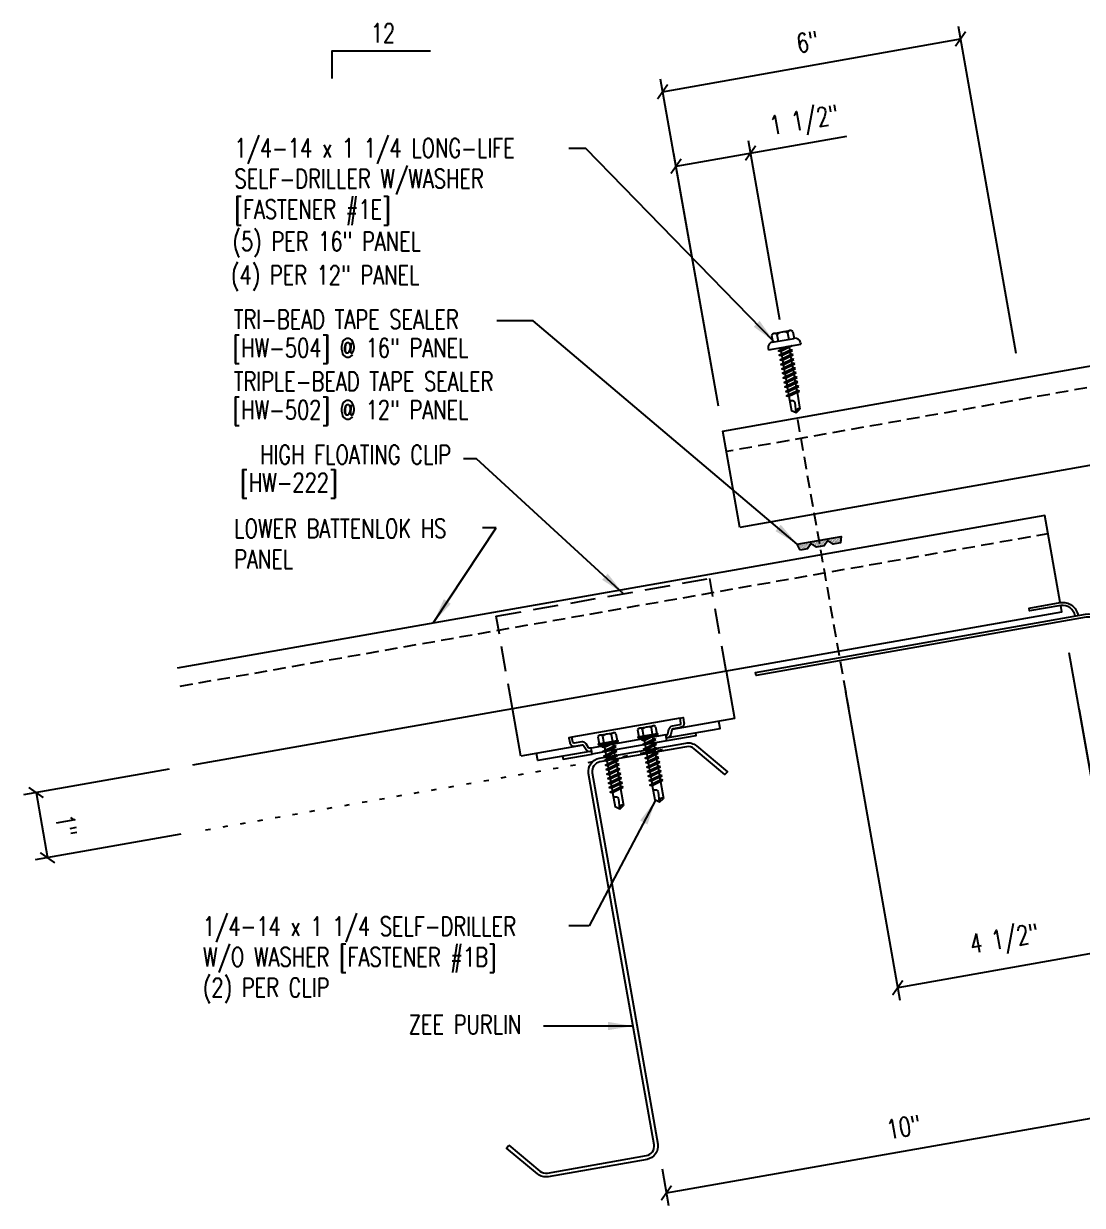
# Model space of a CAD drawing. Header units: inches. Extents: x -1 to 222, y 2 to 90.
# Drawn here: x 1.2 to 22.2, y 3.38 to 26.82 of the extents above; entities that cross this region are included whole.
import ezdxf
from ezdxf.enums import TextEntityAlignment as Align

# ---------------------------------------------------------------- set-up
doc = ezdxf.new("R2010")
doc.units = ezdxf.units.IN
doc.header["$MEASUREMENT"] = 0
for name, pattern in [('DOT', [0.25, 0, -0.25]), ('HIDDEN', [0.375, 0.25, -0.125]), ('HIDDEN2', [0.1875, 0.125, -0.0625])]:
    doc.linetypes.add(name, pattern=pattern)
for name, color, linetype in [('clip', 5, 'Continuous'), ('DIM', 2, 'Continuous'), ('DIM-DETAIL', 7, 'Continuous'), ('FASTENER', 9, 'Continuous'), ('MARK', 1, 'Continuous'), ('PANEL', 11, 'Continuous'), ('STLA', 10, 'Continuous'), ('TAPE', 8, 'Continuous'), ('TEXT', 2, 'Continuous')]:
    doc.layers.add(name, color=color, linetype=linetype)
doc.styles.add('TEXT', font='SIMPLEX', dxfattribs={"width": 0.75, "height": 6})
doc.styles.add('TEXT1', font='ROMANS.shx', dxfattribs={"width": 0.75, "height": 0.375})
doc.dimstyles.new('DETAIL', dxfattribs={"dimscale": 4, "dimtxt": 0.375, "dimasz": 0.0625, "dimexe": 0.0625, "dimexo": 0.125, "dimgap": 0.0625, "dimtad": 1, "dimdec": 4, "dimzin": 3, "dimdsep": 46, "dimlunit": 4, "dimtxsty": 'TEXT1', "dimblk": 'ARCHTICK', "dimcen": 0.0625, "dimclrd": 7, "dimclre": 7, "dimclrt": 2, "dimadec": 0, "dimazin": 0, "dimtfac": 0.59375, "dimtdec": 4, "dimtmove": 0, "dimatfit": 3, "dimfxl": 0, "dimfrac": 2, "dimtolj": 1, "dimtzin": 3, "dimarcsym": 0})
doc.dimstyles.new('DETAIL$7', dxfattribs={"dimscale": 4, "dimtxt": 6, "dimasz": 0.125, "dimexe": 0.0625, "dimexo": 0.125, "dimgap": 0.0625, "dimtad": 1, "dimdec": 5, "dimzin": 3, "dimdsep": 46, "dimlunit": 4, "dimtxsty": 'TEXT', "dimblk": 'ARCHTICK', "dimcen": 0.0625, "dimclrd": 7, "dimclre": 7, "dimclrt": 2, "dimadec": 0, "dimazin": 0, "dimtfac": 0.666667, "dimtdec": 5, "dimtmove": 0, "dimatfit": 3, "dimfxl": 0, "dimfrac": 2, "dimtolj": 1, "dimtzin": 3, "dimarcsym": 0})

# ---------------------------------------------------------------- blocks, each defined once
blk = doc.blocks.new('MB_PESBL')
blk.add_lwpolyline([(0.244, -0.128, 0.409426), (0, 0.128), (-0.628, 0.128), (-0.628, 0.187), (0, 0.187, -0.414518), (0.303, -0.128)], format="xyb")
blk.add_lwpolyline([(1.5, -0.503), (0.977, -0.503, -0.198912), (0.76, -0.413), (0.59, -0.242, 0.198912), (0.457, -0.188), (-6.19, -0.188), (-6.19, -0.128), (0.457, -0.128, -0.198912), (0.632, -0.2), (0.803, -0.37, 0.198912), (0.977, -0.443), (1.5, -0.443)], format="xyb", close=True)
blk = doc.blocks.new('_ArchTick')
at = {"color": 0, "linetype": 'ByBlock', "const_width": 0.15}
blk.add_lwpolyline([(-0.5, -0.5), (0.5, 0.5)], dxfattribs=at)
blk = doc.blocks.new('*D13')
at = {"layer": 'DEFPOINTS', "color": 0}
for p in [(21.844, 14.839), (17.412, 14.057), (18.534, 7.697)]:
    blk.add_point(p, dxfattribs=at)
at = {"layer": 'DIM-DETAIL', "color": 7, "lineweight": -2}
for p, q in [((21.931, 14.346), (23.009, 8.232)), ((17.499, 13.565), (18.577, 7.451)), ((22.966, 8.478), (18.534, 7.697))]:
    blk.add_line(p, q, dxfattribs=at)
at = {"layer": 'DIM-DETAIL', "color": 7, "lineweight": -2, "xscale": 0.25, "yscale": 0.25, "zscale": 0.25}
for p, rotation in [((22.966, 8.478), 10.00000000000028), ((18.534, 7.697), 190.0000000000003)]:
    blk.add_blockref('_ArchTick', p, dxfattribs=dict(at, rotation=rotation))
at = {"layer": 'DIM-DETAIL', "color": 2, "insert": (20.657, 8.615), "char_height": 0.375, "attachment_point": 5, "rotation": 10, "style": 'TEXT1'}
blk.add_mtext('\\A1;4 1/2"', dxfattribs=at)
blk = doc.blocks.new('*D14')
at = {"layer": 'DEFPOINTS', "color": 0}
for p in [(19.78, 26.516), (20.973, 19.785), (15.064, 18.738)]:
    blk.add_point(p, dxfattribs=at)
at = {"layer": 'DIM-DETAIL', "color": 7, "lineweight": -2}
for p, q in [((20.885, 20.277), (19.737, 26.762)), ((13.872, 25.469), (19.78, 26.516)), ((14.977, 19.231), (13.829, 25.716))]:
    blk.add_line(p, q, dxfattribs=at)
at = {"layer": 'DIM-DETAIL', "color": 7, "lineweight": -2, "xscale": 0.25, "yscale": 0.25, "zscale": 0.25}
for p, rotation in [((19.78, 26.516), 10.04325831607526), ((13.872, 25.469), 190.0432583160753)]:
    blk.add_blockref('_ArchTick', p, dxfattribs=dict(at, rotation=rotation))
at = {"layer": 'DIM-DETAIL', "color": 2, "insert": (16.744, 26.458), "char_height": 0.375, "attachment_point": 5, "rotation": 10.0433, "style": 'TEXT1'}
blk.add_mtext('\\A1;6"', dxfattribs=at)
blk = doc.blocks.new('*X2')
at = {"color": 0}
for p, q in [((-0.434, 0.135), (-0.434, 0.135)), ((-0.434, 0.123), (-0.434, 0.123)), ((-0.422, 0.141), (-0.422, 0.141)), ((-0.422, 0.129), (-0.422, 0.129)), ((-0.422, 0.117), (-0.422, 0.117)), ((-0.422, 0.105), (-0.422, 0.105)), ((-0.422, 0.094), (-0.422, 0.094)), ((-0.422, 0.082), (-0.422, 0.082)), ((-0.41, 0.135), (-0.41, 0.135)), ((-0.41, 0.123), (-0.41, 0.123)), ((-0.41, 0.111), (-0.41, 0.111)), ((-0.41, 0.1), (-0.41, 0.1)), ((-0.41, 0.088), (-0.41, 0.088)), ((-0.41, 0.076), (-0.41, 0.076)), ((-0.41, 0.064), (-0.41, 0.064)), ((-0.41, 0.053), (-0.41, 0.053)), ((-0.41, 0.041), (-0.41, 0.041)), ((-0.398, 0.141), (-0.398, 0.141)), ((-0.398, 0.129), (-0.398, 0.129)), ((-0.398, 0.117), (-0.398, 0.117)), ((-0.398, 0.105), (-0.398, 0.105)), ((-0.398, 0.094), (-0.398, 0.094)), ((-0.398, 0.082), (-0.398, 0.082)), ((-0.398, 0.07), (-0.398, 0.07)), ((-0.398, 0.059), (-0.398, 0.059)), ((-0.398, 0.047), (-0.398, 0.047)), ((-0.398, 0.035), (-0.398, 0.035)), ((-0.398, 0.023), (-0.398, 0.023)), ((-0.387, 0.135), (-0.387, 0.135)), ((-0.387, 0.123), (-0.387, 0.123)), ((-0.387, 0.111), (-0.387, 0.111)), ((-0.387, 0.1), (-0.387, 0.1)), ((-0.387, 0.088), (-0.387, 0.088)), ((-0.387, 0.076), (-0.387, 0.076)), ((-0.387, 0.064), (-0.387, 0.064)), ((-0.387, 0.053), (-0.387, 0.053)), ((-0.387, 0.041), (-0.387, 0.041)), ((-0.387, 0.029), (-0.387, 0.029)), ((-0.375, 0.141), (-0.375, 0.141)), ((-0.375, 0.129), (-0.375, 0.129)), ((-0.375, 0.117), (-0.375, 0.117)), ((-0.375, 0.105), (-0.375, 0.105)), ((-0.375, 0.094), (-0.375, 0.094)), ((-0.375, 0.082), (-0.375, 0.082)), ((-0.375, 0.07), (-0.375, 0.07)), ((-0.375, 0.059), (-0.375, 0.059)), ((-0.375, 0.047), (-0.375, 0.047)), ((-0.375, 0.035), (-0.375, 0.035)), ((-0.375, 0.023), (-0.375, 0.023)), ((-0.363, 0.135), (-0.363, 0.135)), ((-0.363, 0.123), (-0.363, 0.123)), ((-0.363, 0.111), (-0.363, 0.111)), ((-0.363, 0.1), (-0.363, 0.1)), ((-0.363, 0.088), (-0.363, 0.088)), ((-0.363, 0.076), (-0.363, 0.076)), ((-0.363, 0.064), (-0.363, 0.064)), ((-0.363, 0.053), (-0.363, 0.053)), ((-0.363, 0.041), (-0.363, 0.041)), ((-0.363, 0.029), (-0.363, 0.029)), ((-0.352, 0.141), (-0.352, 0.141)), ((-0.352, 0.129), (-0.352, 0.129)), ((-0.352, 0.117), (-0.352, 0.117)), ((-0.352, 0.105), (-0.352, 0.105)), ((-0.352, 0.094), (-0.352, 0.094)), ((-0.352, 0.082), (-0.352, 0.082)), ((-0.352, 0.07), (-0.352, 0.07)), ((-0.352, 0.059), (-0.352, 0.059)), ((-0.352, 0.047), (-0.352, 0.047)), ((-0.352, 0.035), (-0.352, 0.035)), ((-0.352, 0.023), (-0.352, 0.023)), ((-0.34, 0.135), (-0.34, 0.135)), ((-0.34, 0.123), (-0.34, 0.123)), ((-0.34, 0.111), (-0.34, 0.111)), ((-0.34, 0.1), (-0.34, 0.1)), ((-0.34, 0.088), (-0.34, 0.088)), ((-0.34, 0.076), (-0.34, 0.076)), ((-0.34, 0.064), (-0.34, 0.064)), ((-0.34, 0.053), (-0.34, 0.053)), ((-0.34, 0.041), (-0.34, 0.041)), ((-0.34, 0.029), (-0.34, 0.029)), ((-0.328, 0.141), (-0.328, 0.141)), ((-0.328, 0.129), (-0.328, 0.129)), ((-0.328, 0.117), (-0.328, 0.117)), ((-0.328, 0.105), (-0.328, 0.105)), ((-0.328, 0.094), (-0.328, 0.094)), ((-0.328, 0.082), (-0.328, 0.082)), ((-0.328, 0.07), (-0.328, 0.07)), ((-0.328, 0.059), (-0.328, 0.059)), ((-0.328, 0.047), (-0.328, 0.047)), ((-0.328, 0.035), (-0.328, 0.035)), ((-0.328, 0.023), (-0.328, 0.023)), ((-0.316, 0.135), (-0.316, 0.135)), ((-0.316, 0.123), (-0.316, 0.123)), ((-0.316, 0.111), (-0.316, 0.111)), ((-0.316, 0.1), (-0.316, 0.1)), ((-0.316, 0.088), (-0.316, 0.088)), ((-0.316, 0.076), (-0.316, 0.076)), ((-0.316, 0.064), (-0.316, 0.064)), ((-0.316, 0.053), (-0.316, 0.053)), ((-0.316, 0.041), (-0.316, 0.041)), ((-0.316, 0.029), (-0.316, 0.029)), ((-0.305, 0.141), (-0.305, 0.141)), ((-0.305, 0.129), (-0.305, 0.129)), ((-0.305, 0.117), (-0.305, 0.117)), ((-0.305, 0.105), (-0.305, 0.105)), ((-0.305, 0.094), (-0.305, 0.094)), ((-0.305, 0.082), (-0.305, 0.082)), ((-0.305, 0.07), (-0.305, 0.07)), ((-0.305, 0.059), (-0.305, 0.059)), ((-0.305, 0.047), (-0.305, 0.047)), ((-0.305, 0.035), (-0.305, 0.035)), ((-0.305, 0.023), (-0.305, 0.023)), ((-0.293, 0.135), (-0.293, 0.135)), ((-0.293, 0.123), (-0.293, 0.123)), ((-0.293, 0.111), (-0.293, 0.111)), ((-0.293, 0.1), (-0.293, 0.1)), ((-0.293, 0.088), (-0.293, 0.088)), ((-0.293, 0.076), (-0.293, 0.076)), ((-0.293, 0.064), (-0.293, 0.064)), ((-0.293, 0.053), (-0.293, 0.053)), ((-0.293, 0.041), (-0.293, 0.041)), ((-0.293, 0.029), (-0.293, 0.029)), ((-0.281, 0.141), (-0.281, 0.141)), ((-0.281, 0.129), (-0.281, 0.129)), ((-0.281, 0.117), (-0.281, 0.117)), ((-0.281, 0.105), (-0.281, 0.105)), ((-0.281, 0.094), (-0.281, 0.094)), ((-0.281, 0.082), (-0.281, 0.082)), ((-0.281, 0.07), (-0.281, 0.07)), ((-0.281, 0.059), (-0.281, 0.059)), ((-0.281, 0.047), (-0.281, 0.047)), ((-0.281, 0.035), (-0.281, 0.035)), ((-0.281, 0.023), (-0.281, 0.023)), ((-0.27, 0.135), (-0.27, 0.135)), ((-0.27, 0.123), (-0.27, 0.123)), ((-0.27, 0.111), (-0.27, 0.111)), ((-0.27, 0.1), (-0.27, 0.1)), ((-0.27, 0.088), (-0.27, 0.088)), ((-0.27, 0.076), (-0.27, 0.076)), ((-0.27, 0.064), (-0.27, 0.064)), ((-0.27, 0.053), (-0.27, 0.053)), ((-0.27, 0.041), (-0.27, 0.041)), ((-0.27, 0.029), (-0.27, 0.029)), ((-0.258, 0.141), (-0.258, 0.141)), ((-0.258, 0.129), (-0.258, 0.129)), ((-0.258, 0.117), (-0.258, 0.117)), ((-0.258, 0.105), (-0.258, 0.105)), ((-0.258, 0.094), (-0.258, 0.094)), ((-0.258, 0.082), (-0.258, 0.082)), ((-0.258, 0.07), (-0.258, 0.07)), ((-0.258, 0.059), (-0.258, 0.059)), ((-0.258, 0.047), (-0.258, 0.047)), ((-0.258, 0.035), (-0.258, 0.035)), ((-0.258, 0.023), (-0.258, 0.023)), ((-0.246, 0.135), (-0.246, 0.135)), ((-0.246, 0.123), (-0.246, 0.123)), ((-0.246, 0.111), (-0.246, 0.111)), ((-0.246, 0.1), (-0.246, 0.1)), ((-0.246, 0.088), (-0.246, 0.088)), ((-0.246, 0.076), (-0.246, 0.076)), ((-0.246, 0.064), (-0.246, 0.064)), ((-0.246, 0.053), (-0.246, 0.053)), ((-0.246, 0.041), (-0.246, 0.041)), ((-0.234, 0.141), (-0.234, 0.141)), ((-0.234, 0.129), (-0.234, 0.129)), ((-0.234, 0.117), (-0.234, 0.117)), ((-0.234, 0.105), (-0.234, 0.105)), ((-0.234, 0.094), (-0.234, 0.094)), ((-0.234, 0.082), (-0.234, 0.082)), ((-0.234, 0.07), (-0.234, 0.07)), ((-0.234, 0.059), (-0.234, 0.059)), ((-0.234, 0.047), (-0.234, 0.047)), ((-0.223, 0.135), (-0.223, 0.135)), ((-0.223, 0.123), (-0.223, 0.123)), ((-0.223, 0.111), (-0.223, 0.111)), ((-0.223, 0.1), (-0.223, 0.1)), ((-0.223, 0.088), (-0.223, 0.088)), ((-0.223, 0.076), (-0.223, 0.076)), ((-0.223, 0.064), (-0.223, 0.064)), ((-0.211, 0.141), (-0.211, 0.141)), ((-0.211, 0.129), (-0.211, 0.129)), ((-0.211, 0.117), (-0.211, 0.117)), ((-0.211, 0.105), (-0.211, 0.105)), ((-0.211, 0.094), (-0.211, 0.094)), ((-0.211, 0.082), (-0.211, 0.082)), ((-0.211, 0.07), (-0.211, 0.07)), ((-0.199, 0.135), (-0.199, 0.135)), ((-0.199, 0.123), (-0.199, 0.123)), ((-0.199, 0.111), (-0.199, 0.111)), ((-0.199, 0.1), (-0.199, 0.1)), ((-0.199, 0.088), (-0.199, 0.088)), ((-0.188, 0.141), (-0.188, 0.141)), ((-0.188, 0.129), (-0.188, 0.129)), ((-0.188, 0.117), (-0.188, 0.117)), ((-0.188, 0.105), (-0.188, 0.105)), ((-0.188, 0.094), (-0.188, 0.094)), ((-0.176, 0.135), (-0.176, 0.135)), ((-0.176, 0.123), (-0.176, 0.123)), ((-0.176, 0.111), (-0.176, 0.111)), ((-0.164, 0.141), (-0.164, 0.141)), ((-0.164, 0.129), (-0.164, 0.129)), ((-0.164, 0.117), (-0.164, 0.117)), ((-0.164, 0.105), (-0.164, 0.105)), ((-0.152, 0.135), (-0.152, 0.135)), ((-0.152, 0.123), (-0.152, 0.123)), ((-0.152, 0.111), (-0.152, 0.111)), ((-0.152, 0.1), (-0.152, 0.1)), ((-0.141, 0.141), (-0.141, 0.141)), ((-0.141, 0.129), (-0.141, 0.129)), ((-0.141, 0.117), (-0.141, 0.117)), ((-0.141, 0.105), (-0.141, 0.105)), ((-0.141, 0.094), (-0.141, 0.094)), ((-0.141, 0.082), (-0.141, 0.082)), ((-0.129, 0.135), (-0.129, 0.135)), ((-0.129, 0.123), (-0.129, 0.123)), ((-0.129, 0.111), (-0.129, 0.111)), ((-0.129, 0.1), (-0.129, 0.1)), ((-0.129, 0.088), (-0.129, 0.088)), ((-0.129, 0.076), (-0.129, 0.076)), ((-0.117, 0.141), (-0.117, 0.141)), ((-0.117, 0.129), (-0.117, 0.129)), ((-0.117, 0.117), (-0.117, 0.117)), ((-0.117, 0.105), (-0.117, 0.105)), ((-0.117, 0.094), (-0.117, 0.094)), ((-0.117, 0.082), (-0.117, 0.082)), ((-0.117, 0.07), (-0.117, 0.07)), ((-0.117, 0.059), (-0.117, 0.059)), ((-0.105, 0.135), (-0.105, 0.135)), ((-0.105, 0.123), (-0.105, 0.123)), ((-0.105, 0.111), (-0.105, 0.111)), ((-0.105, 0.1), (-0.105, 0.1)), ((-0.105, 0.088), (-0.105, 0.088)), ((-0.105, 0.076), (-0.105, 0.076)), ((-0.105, 0.064), (-0.105, 0.064)), ((-0.105, 0.053), (-0.105, 0.053)), ((-0.094, 0.141), (-0.094, 0.141)), ((-0.094, 0.129), (-0.094, 0.129)), ((-0.094, 0.117), (-0.094, 0.117)), ((-0.094, 0.105), (-0.094, 0.105)), ((-0.094, 0.094), (-0.094, 0.094)), ((-0.094, 0.082), (-0.094, 0.082)), ((-0.094, 0.07), (-0.094, 0.07)), ((-0.094, 0.059), (-0.094, 0.059)), ((-0.094, 0.047), (-0.094, 0.047)), ((-0.094, 0.035), (-0.094, 0.035)), ((-0.082, 0.135), (-0.082, 0.135)), ((-0.082, 0.123), (-0.082, 0.123)), ((-0.082, 0.111), (-0.082, 0.111)), ((-0.082, 0.1), (-0.082, 0.1)), ((-0.082, 0.088), (-0.082, 0.088)), ((-0.082, 0.076), (-0.082, 0.076)), ((-0.082, 0.064), (-0.082, 0.064)), ((-0.082, 0.053), (-0.082, 0.053)), ((-0.082, 0.041), (-0.082, 0.041)), ((-0.082, 0.029), (-0.082, 0.029)), ((-0.07, 0.141), (-0.07, 0.141)), ((-0.07, 0.129), (-0.07, 0.129)), ((-0.07, 0.117), (-0.07, 0.117)), ((-0.07, 0.105), (-0.07, 0.105)), ((-0.07, 0.094), (-0.07, 0.094)), ((-0.07, 0.082), (-0.07, 0.082)), ((-0.07, 0.07), (-0.07, 0.07)), ((-0.07, 0.059), (-0.07, 0.059)), ((-0.07, 0.047), (-0.07, 0.047)), ((-0.07, 0.035), (-0.07, 0.035)), ((-0.07, 0.023), (-0.07, 0.023)), ((-0.059, 0.135), (-0.059, 0.135)), ((-0.059, 0.123), (-0.059, 0.123)), ((-0.059, 0.111), (-0.059, 0.111)), ((-0.059, 0.1), (-0.059, 0.1)), ((-0.059, 0.088), (-0.059, 0.088)), ((-0.059, 0.076), (-0.059, 0.076)), ((-0.059, 0.064), (-0.059, 0.064)), ((-0.059, 0.053), (-0.059, 0.053)), ((-0.059, 0.041), (-0.059, 0.041)), ((-0.059, 0.029), (-0.059, 0.029)), ((-0.047, 0.141), (-0.047, 0.141)), ((-0.047, 0.129), (-0.047, 0.129)), ((-0.047, 0.117), (-0.047, 0.117)), ((-0.047, 0.105), (-0.047, 0.105)), ((-0.047, 0.094), (-0.047, 0.094)), ((-0.047, 0.082), (-0.047, 0.082)), ((-0.047, 0.07), (-0.047, 0.07)), ((-0.047, 0.059), (-0.047, 0.059)), ((-0.047, 0.047), (-0.047, 0.047)), ((-0.047, 0.035), (-0.047, 0.035)), ((-0.047, 0.023), (-0.047, 0.023)), ((-0.035, 0.135), (-0.035, 0.135)), ((-0.035, 0.123), (-0.035, 0.123)), ((-0.035, 0.111), (-0.035, 0.111)), ((-0.035, 0.1), (-0.035, 0.1)), ((-0.035, 0.088), (-0.035, 0.088)), ((-0.035, 0.076), (-0.035, 0.076)), ((-0.035, 0.064), (-0.035, 0.064)), ((-0.035, 0.053), (-0.035, 0.053)), ((-0.035, 0.041), (-0.035, 0.041)), ((-0.035, 0.029), (-0.035, 0.029)), ((-0.023, 0.141), (-0.023, 0.141)), ((-0.023, 0.129), (-0.023, 0.129)), ((-0.023, 0.117), (-0.023, 0.117)), ((-0.023, 0.105), (-0.023, 0.105)), ((-0.023, 0.094), (-0.023, 0.094)), ((-0.023, 0.082), (-0.023, 0.082)), ((-0.023, 0.07), (-0.023, 0.07)), ((-0.023, 0.059), (-0.023, 0.059)), ((-0.023, 0.047), (-0.023, 0.047)), ((-0.023, 0.035), (-0.023, 0.035)), ((-0.023, 0.023), (-0.023, 0.023)), ((-0.012, 0.135), (-0.012, 0.135)), ((-0.012, 0.123), (-0.012, 0.123)), ((-0.012, 0.111), (-0.012, 0.111)), ((-0.012, 0.1), (-0.012, 0.1)), ((-0.012, 0.088), (-0.012, 0.088)), ((-0.012, 0.076), (-0.012, 0.076)), ((-0.012, 0.064), (-0.012, 0.064)), ((-0.012, 0.053), (-0.012, 0.053)), ((-0.012, 0.041), (-0.012, 0.041)), ((-0.012, 0.029), (-0.012, 0.029)), ((0, 0.141), (0, 0.141)), ((0, 0.129), (0, 0.129)), ((0, 0.117), (0, 0.117)), ((0, 0.105), (0, 0.105)), ((0, 0.094), (0, 0.094)), ((0, 0.082), (0, 0.082)), ((0, 0.07), (0, 0.07)), ((0, 0.059), (0, 0.059)), ((0, 0.047), (0, 0.047)), ((0, 0.035), (0, 0.035)), ((0, 0.023), (0, 0.023)), ((0.012, 0.135), (0.012, 0.135)), ((0.012, 0.123), (0.012, 0.123)), ((0.012, 0.111), (0.012, 0.111)), ((0.012, 0.1), (0.012, 0.1)), ((0.012, 0.088), (0.012, 0.088)), ((0.012, 0.076), (0.012, 0.076)), ((0.012, 0.064), (0.012, 0.064)), ((0.012, 0.053), (0.012, 0.053)), ((0.012, 0.041), (0.012, 0.041)), ((0.012, 0.029), (0.012, 0.029)), ((0.023, 0.141), (0.023, 0.141)), ((0.023, 0.129), (0.023, 0.129)), ((0.023, 0.117), (0.023, 0.117)), ((0.023, 0.105), (0.023, 0.105)), ((0.023, 0.094), (0.023, 0.094)), ((0.023, 0.082), (0.023, 0.082)), ((0.023, 0.07), (0.023, 0.07)), ((0.023, 0.059), (0.023, 0.059)), ((0.023, 0.047), (0.023, 0.047)), ((0.023, 0.035), (0.023, 0.035)), ((0.023, 0.023), (0.023, 0.023)), ((0.035, 0.135), (0.035, 0.135)), ((0.035, 0.123), (0.035, 0.123)), ((0.035, 0.111), (0.035, 0.111)), ((0.035, 0.1), (0.035, 0.1)), ((0.035, 0.088), (0.035, 0.088)), ((0.035, 0.076), (0.035, 0.076)), ((0.035, 0.064), (0.035, 0.064)), ((0.035, 0.053), (0.035, 0.053)), ((0.035, 0.041), (0.035, 0.041)), ((0.035, 0.029), (0.035, 0.029)), ((0.047, 0.141), (0.047, 0.141)), ((0.047, 0.129), (0.047, 0.129)), ((0.047, 0.117), (0.047, 0.117)), ((0.047, 0.105), (0.047, 0.105)), ((0.047, 0.094), (0.047, 0.094)), ((0.047, 0.082), (0.047, 0.082)), ((0.047, 0.07), (0.047, 0.07)), ((0.047, 0.059), (0.047, 0.059)), ((0.047, 0.047), (0.047, 0.047)), ((0.047, 0.035), (0.047, 0.035)), ((0.047, 0.023), (0.047, 0.023)), ((0.059, 0.135), (0.059, 0.135)), ((0.059, 0.123), (0.059, 0.123)), ((0.059, 0.111), (0.059, 0.111)), ((0.059, 0.1), (0.059, 0.1)), ((0.059, 0.088), (0.059, 0.088)), ((0.059, 0.076), (0.059, 0.076)), ((0.059, 0.064), (0.059, 0.064)), ((0.059, 0.053), (0.059, 0.053)), ((0.059, 0.041), (0.059, 0.041)), ((0.059, 0.029), (0.059, 0.029)), ((0.07, 0.141), (0.07, 0.141)), ((0.07, 0.129), (0.07, 0.129)), ((0.07, 0.117), (0.07, 0.117)), ((0.07, 0.105), (0.07, 0.105)), ((0.07, 0.094), (0.07, 0.094)), ((0.07, 0.082), (0.07, 0.082)), ((0.07, 0.07), (0.07, 0.07)), ((0.07, 0.059), (0.07, 0.059)), ((0.07, 0.047), (0.07, 0.047)), ((0.07, 0.035), (0.07, 0.035)), ((0.07, 0.023), (0.07, 0.023)), ((0.082, 0.135), (0.082, 0.135)), ((0.082, 0.123), (0.082, 0.123)), ((0.082, 0.111), (0.082, 0.111)), ((0.082, 0.1), (0.082, 0.1)), ((0.082, 0.088), (0.082, 0.088)), ((0.082, 0.076), (0.082, 0.076)), ((0.082, 0.064), (0.082, 0.064)), ((0.082, 0.053), (0.082, 0.053)), ((0.082, 0.041), (0.082, 0.041)), ((0.082, 0.029), (0.082, 0.029)), ((0.094, 0.141), (0.094, 0.141)), ((0.094, 0.129), (0.094, 0.129)), ((0.094, 0.117), (0.094, 0.117)), ((0.094, 0.105), (0.094, 0.105)), ((0.094, 0.094), (0.094, 0.094)), ((0.094, 0.082), (0.094, 0.082)), ((0.094, 0.07), (0.094, 0.07)), ((0.094, 0.059), (0.094, 0.059)), ((0.094, 0.047), (0.094, 0.047)), ((0.094, 0.035), (0.094, 0.035)), ((0.105, 0.135), (0.105, 0.135)), ((0.105, 0.123), (0.105, 0.123)), ((0.105, 0.111), (0.105, 0.111)), ((0.105, 0.1), (0.105, 0.1)), ((0.105, 0.088), (0.105, 0.088)), ((0.105, 0.076), (0.105, 0.076)), ((0.105, 0.064), (0.105, 0.064)), ((0.105, 0.053), (0.105, 0.053)), ((0.117, 0.141), (0.117, 0.141)), ((0.117, 0.129), (0.117, 0.129)), ((0.117, 0.117), (0.117, 0.117)), ((0.117, 0.105), (0.117, 0.105)), ((0.117, 0.094), (0.117, 0.094)), ((0.117, 0.082), (0.117, 0.082)), ((0.117, 0.07), (0.117, 0.07)), ((0.117, 0.059), (0.117, 0.059)), ((0.129, 0.135), (0.129, 0.135)), ((0.129, 0.123), (0.129, 0.123)), ((0.129, 0.111), (0.129, 0.111)), ((0.129, 0.1), (0.129, 0.1)), ((0.129, 0.088), (0.129, 0.088)), ((0.129, 0.076), (0.129, 0.076)), ((0.141, 0.141), (0.141, 0.141)), ((0.141, 0.129), (0.141, 0.129)), ((0.141, 0.117), (0.141, 0.117)), ((0.141, 0.105), (0.141, 0.105)), ((0.141, 0.094), (0.141, 0.094)), ((0.141, 0.082), (0.141, 0.082)), ((0.152, 0.135), (0.152, 0.135)), ((0.152, 0.123), (0.152, 0.123)), ((0.152, 0.111), (0.152, 0.111)), ((0.152, 0.1), (0.152, 0.1)), ((0.164, 0.141), (0.164, 0.141)), ((0.164, 0.129), (0.164, 0.129)), ((0.164, 0.117), (0.164, 0.117)), ((0.164, 0.105), (0.164, 0.105)), ((0.176, 0.135), (0.176, 0.135)), ((0.176, 0.123), (0.176, 0.123)), ((0.176, 0.111), (0.176, 0.111)), ((0.188, 0.141), (0.188, 0.141)), ((0.188, 0.129), (0.188, 0.129)), ((0.188, 0.117), (0.188, 0.117)), ((0.188, 0.105), (0.188, 0.105)), ((0.188, 0.094), (0.188, 0.094)), ((0.199, 0.135), (0.199, 0.135)), ((0.199, 0.123), (0.199, 0.123)), ((0.199, 0.111), (0.199, 0.111)), ((0.199, 0.1), (0.199, 0.1)), ((0.199, 0.088), (0.199, 0.088)), ((0.211, 0.141), (0.211, 0.141)), ((0.211, 0.129), (0.211, 0.129)), ((0.211, 0.117), (0.211, 0.117)), ((0.211, 0.105), (0.211, 0.105)), ((0.211, 0.094), (0.211, 0.094)), ((0.211, 0.082), (0.211, 0.082)), ((0.211, 0.07), (0.211, 0.07)), ((0.223, 0.135), (0.223, 0.135)), ((0.223, 0.123), (0.223, 0.123)), ((0.223, 0.111), (0.223, 0.111)), ((0.223, 0.1), (0.223, 0.1)), ((0.223, 0.088), (0.223, 0.088)), ((0.223, 0.076), (0.223, 0.076)), ((0.223, 0.064), (0.223, 0.064)), ((0.234, 0.141), (0.234, 0.141)), ((0.234, 0.129), (0.234, 0.129)), ((0.234, 0.117), (0.234, 0.117)), ((0.234, 0.105), (0.234, 0.105)), ((0.234, 0.094), (0.234, 0.094)), ((0.234, 0.082), (0.234, 0.082)), ((0.234, 0.07), (0.234, 0.07)), ((0.234, 0.059), (0.234, 0.059)), ((0.234, 0.047), (0.234, 0.047)), ((0.246, 0.135), (0.246, 0.135)), ((0.246, 0.123), (0.246, 0.123)), ((0.246, 0.111), (0.246, 0.111)), ((0.246, 0.1), (0.246, 0.1)), ((0.246, 0.088), (0.246, 0.088)), ((0.246, 0.076), (0.246, 0.076)), ((0.246, 0.064), (0.246, 0.064)), ((0.246, 0.053), (0.246, 0.053)), ((0.246, 0.041), (0.246, 0.041)), ((0.258, 0.141), (0.258, 0.141)), ((0.258, 0.129), (0.258, 0.129)), ((0.258, 0.117), (0.258, 0.117)), ((0.258, 0.105), (0.258, 0.105)), ((0.258, 0.094), (0.258, 0.094)), ((0.258, 0.082), (0.258, 0.082)), ((0.258, 0.07), (0.258, 0.07)), ((0.258, 0.059), (0.258, 0.059)), ((0.258, 0.047), (0.258, 0.047)), ((0.258, 0.035), (0.258, 0.035)), ((0.258, 0.023), (0.258, 0.023)), ((0.27, 0.135), (0.27, 0.135)), ((0.27, 0.123), (0.27, 0.123)), ((0.27, 0.111), (0.27, 0.111)), ((0.27, 0.1), (0.27, 0.1)), ((0.27, 0.088), (0.27, 0.088)), ((0.27, 0.076), (0.27, 0.076)), ((0.27, 0.064), (0.27, 0.064)), ((0.27, 0.053), (0.27, 0.053)), ((0.27, 0.041), (0.27, 0.041)), ((0.27, 0.029), (0.27, 0.029)), ((0.281, 0.141), (0.281, 0.141)), ((0.281, 0.129), (0.281, 0.129)), ((0.281, 0.117), (0.281, 0.117)), ((0.281, 0.105), (0.281, 0.105)), ((0.281, 0.094), (0.281, 0.094)), ((0.281, 0.082), (0.281, 0.082)), ((0.281, 0.07), (0.281, 0.07)), ((0.281, 0.059), (0.281, 0.059)), ((0.281, 0.047), (0.281, 0.047)), ((0.281, 0.035), (0.281, 0.035)), ((0.281, 0.023), (0.281, 0.023)), ((0.293, 0.135), (0.293, 0.135)), ((0.293, 0.123), (0.293, 0.123)), ((0.293, 0.111), (0.293, 0.111)), ((0.293, 0.1), (0.293, 0.1)), ((0.293, 0.088), (0.293, 0.088)), ((0.293, 0.076), (0.293, 0.076)), ((0.293, 0.064), (0.293, 0.064)), ((0.293, 0.053), (0.293, 0.053)), ((0.293, 0.041), (0.293, 0.041)), ((0.293, 0.029), (0.293, 0.029)), ((0.305, 0.141), (0.305, 0.141)), ((0.305, 0.129), (0.305, 0.129)), ((0.305, 0.117), (0.305, 0.117)), ((0.305, 0.105), (0.305, 0.105)), ((0.305, 0.094), (0.305, 0.094)), ((0.305, 0.082), (0.305, 0.082)), ((0.305, 0.07), (0.305, 0.07)), ((0.305, 0.059), (0.305, 0.059)), ((0.305, 0.047), (0.305, 0.047)), ((0.305, 0.035), (0.305, 0.035)), ((0.305, 0.023), (0.305, 0.023)), ((0.316, 0.135), (0.316, 0.135)), ((0.316, 0.123), (0.316, 0.123)), ((0.316, 0.111), (0.316, 0.111)), ((0.316, 0.1), (0.316, 0.1)), ((0.316, 0.088), (0.316, 0.088)), ((0.316, 0.076), (0.316, 0.076)), ((0.316, 0.064), (0.316, 0.064)), ((0.316, 0.053), (0.316, 0.053)), ((0.316, 0.041), (0.316, 0.041)), ((0.316, 0.029), (0.316, 0.029)), ((0.328, 0.141), (0.328, 0.141)), ((0.328, 0.129), (0.328, 0.129)), ((0.328, 0.117), (0.328, 0.117)), ((0.328, 0.105), (0.328, 0.105)), ((0.328, 0.094), (0.328, 0.094)), ((0.328, 0.082), (0.328, 0.082)), ((0.328, 0.07), (0.328, 0.07)), ((0.328, 0.059), (0.328, 0.059)), ((0.328, 0.047), (0.328, 0.047)), ((0.328, 0.035), (0.328, 0.035)), ((0.328, 0.023), (0.328, 0.023)), ((0.34, 0.135), (0.34, 0.135)), ((0.34, 0.123), (0.34, 0.123)), ((0.34, 0.111), (0.34, 0.111)), ((0.34, 0.1), (0.34, 0.1)), ((0.34, 0.088), (0.34, 0.088)), ((0.34, 0.076), (0.34, 0.076)), ((0.34, 0.064), (0.34, 0.064)), ((0.34, 0.053), (0.34, 0.053)), ((0.34, 0.041), (0.34, 0.041)), ((0.34, 0.029), (0.34, 0.029)), ((0.352, 0.141), (0.352, 0.141)), ((0.352, 0.129), (0.352, 0.129)), ((0.352, 0.117), (0.352, 0.117)), ((0.352, 0.105), (0.352, 0.105)), ((0.352, 0.094), (0.352, 0.094)), ((0.352, 0.082), (0.352, 0.082)), ((0.352, 0.07), (0.352, 0.07)), ((0.352, 0.059), (0.352, 0.059)), ((0.352, 0.047), (0.352, 0.047)), ((0.352, 0.035), (0.352, 0.035)), ((0.352, 0.023), (0.352, 0.023)), ((0.363, 0.135), (0.363, 0.135)), ((0.363, 0.123), (0.363, 0.123)), ((0.363, 0.111), (0.363, 0.111)), ((0.363, 0.1), (0.363, 0.1)), ((0.363, 0.088), (0.363, 0.088)), ((0.363, 0.076), (0.363, 0.076)), ((0.363, 0.064), (0.363, 0.064)), ((0.363, 0.053), (0.363, 0.053)), ((0.363, 0.041), (0.363, 0.041)), ((0.363, 0.029), (0.363, 0.029)), ((0.375, 0.141), (0.375, 0.141)), ((0.375, 0.129), (0.375, 0.129)), ((0.375, 0.117), (0.375, 0.117)), ((0.375, 0.105), (0.375, 0.105)), ((0.375, 0.094), (0.375, 0.094)), ((0.375, 0.082), (0.375, 0.082)), ((0.375, 0.07), (0.375, 0.07)), ((0.375, 0.059), (0.375, 0.059)), ((0.375, 0.047), (0.375, 0.047)), ((0.375, 0.035), (0.375, 0.035)), ((0.375, 0.023), (0.375, 0.023)), ((0.387, 0.135), (0.387, 0.135)), ((0.387, 0.123), (0.387, 0.123)), ((0.387, 0.111), (0.387, 0.111)), ((0.387, 0.1), (0.387, 0.1)), ((0.387, 0.088), (0.387, 0.088)), ((0.387, 0.076), (0.387, 0.076)), ((0.387, 0.064), (0.387, 0.064)), ((0.387, 0.053), (0.387, 0.053)), ((0.387, 0.041), (0.387, 0.041)), ((0.387, 0.029), (0.387, 0.029)), ((0.398, 0.141), (0.398, 0.141)), ((0.398, 0.129), (0.398, 0.129)), ((0.398, 0.117), (0.398, 0.117)), ((0.398, 0.105), (0.398, 0.105)), ((0.398, 0.094), (0.398, 0.094)), ((0.398, 0.082), (0.398, 0.082)), ((0.398, 0.07), (0.398, 0.07)), ((0.398, 0.059), (0.398, 0.059)), ((0.398, 0.047), (0.398, 0.047)), ((0.398, 0.035), (0.398, 0.035)), ((0.398, 0.023), (0.398, 0.023)), ((0.41, 0.135), (0.41, 0.135)), ((0.41, 0.123), (0.41, 0.123)), ((0.41, 0.111), (0.41, 0.111)), ((0.41, 0.1), (0.41, 0.1)), ((0.41, 0.088), (0.41, 0.088)), ((0.41, 0.076), (0.41, 0.076)), ((0.41, 0.064), (0.41, 0.064)), ((0.41, 0.053), (0.41, 0.053)), ((0.41, 0.041), (0.41, 0.041)), ((0.422, 0.141), (0.422, 0.141)), ((0.422, 0.129), (0.422, 0.129)), ((0.422, 0.117), (0.422, 0.117)), ((0.422, 0.105), (0.422, 0.105)), ((0.422, 0.094), (0.422, 0.094)), ((0.422, 0.082), (0.422, 0.082)), ((0.434, 0.135), (0.434, 0.135)), ((0.434, 0.123), (0.434, 0.123))]:
    blk.add_line(p, q, dxfattribs=at)
blk = doc.blocks.new('TRIBEAD')
at = {"layer": 'TAPE', "color": 9}
blk.add_lwpolyline([(-0.403, 0.018), (-0.442, 0.141), (0.442, 0.141), (0.403, 0.018), (0.26, 0.018), (0.17, 0.109), (0.079, 0.018), (0, 0.018), (-0.079, 0.018), (-0.17, 0.109), (-0.26, 0.018)], close=True, dxfattribs=at)
at = {"layer": 'TAPE', "color": 251}
blk.add_blockref('*X2', (0, 0), dxfattribs=at)
blk = doc.blocks.new('*D15')
at = {"layer": 'DEFPOINTS', "color": 0}
for p in [(22.044, 13.707), (23.524, 5.315), (13.775, 4.596)]:
    blk.add_point(p, dxfattribs=at)
at = {"layer": 'DIM-DETAIL', "color": 7, "lineweight": -2}
for p, q in [((22.131, 13.214), (23.567, 5.068)), ((13.946, 3.626), (23.524, 5.315)), ((13.862, 4.103), (13.99, 3.38))]:
    blk.add_line(p, q, dxfattribs=at)
at = {"layer": 'DIM-DETAIL', "color": 7, "lineweight": -2, "xscale": 0.25, "yscale": 0.25, "zscale": 0.25}
for p, rotation in [((23.524, 5.315), 10), ((13.946, 3.626), 190)]:
    blk.add_blockref('_ArchTick', p, dxfattribs=dict(at, rotation=rotation))
at = {"layer": 'DIM-DETAIL', "color": 2, "insert": (18.653, 4.936), "char_height": 0.375, "attachment_point": 5, "rotation": 10, "style": 'TEXT1'}
blk.add_mtext('\\A1;10"', dxfattribs=at)
blk = doc.blocks.new('FZ7')
at = {"layer": 'FASTENER'}
for p, q in [((-0.215, 0.305), (-0.215, 0.171)), ((-0.161, 0.337), (0.161, 0.337)), ((-0.107, 0.305), (-0.107, 0.171)), ((0.107, 0.305), (0.107, 0.171)), ((0.215, 0.305), (0.215, 0.171)), ((-0.324, 0.071), (-0.324, 0.037)), ((-0.324, 0.037), (0.324, 0.037)), ((-0.224, 0.171), (0.215, 0.171)), ((-0.139, -0.016), (0.046, 0.037)), ((-0.104, -0.036), (0.139, 0.033)), ((-0.086, 0.037), (-0.086, -0.001)), ((-0.086, 0.037), (0.086, 0.037)), ((0.086, 0.037), (0.133, 0.037)), ((0.086, 0.018), (0.086, -0.042)), ((0.139, 0.033), (0.133, 0.037)), ((0.324, 0.071), (0.324, 0.037)), ((-0.104, -0.036), (-0.139, -0.016)), ((-0.139, -0.107), (0.104, -0.038)), ((-0.104, -0.127), (-0.139, -0.107)), ((-0.139, -0.198), (0.104, -0.128)), ((-0.104, -0.218), (-0.139, -0.198)), ((-0.139, -0.289), (0.104, -0.219)), ((-0.104, -0.127), (0.139, -0.058)), ((-0.104, -0.218), (0.139, -0.149)), ((-0.086, -0.031), (-0.086, -0.092)), ((-0.086, -0.122), (-0.086, -0.183)), ((-0.086, -0.213), (-0.086, -0.274)), ((0.086, -0.073), (0.086, -0.133)), ((0.086, -0.164), (0.086, -0.224)), ((0.139, -0.058), (0.104, -0.038)), ((0.139, -0.149), (0.104, -0.128)), ((0.139, -0.239), (0.104, -0.219)), ((-0.104, -0.309), (-0.139, -0.289)), ((-0.139, -0.38), (0.104, -0.31)), ((-0.104, -0.4), (-0.139, -0.38)), ((-0.139, -0.47), (0.104, -0.401)), ((-0.104, -0.309), (0.139, -0.239)), ((-0.104, -0.4), (0.139, -0.33)), ((-0.104, -0.491), (0.139, -0.421)), ((-0.086, -0.304), (-0.086, -0.364)), ((-0.086, -0.395), (-0.086, -0.455)), ((0.086, -0.255), (0.086, -0.315)), ((0.086, -0.345), (0.086, -0.406)), ((0.086, -0.436), (0.086, -0.497)), ((0.139, -0.33), (0.104, -0.31)), ((0.139, -0.421), (0.104, -0.401)), ((-0.104, -0.491), (-0.139, -0.47)), ((-0.139, -0.561), (0.104, -0.492)), ((-0.104, -0.581), (-0.139, -0.561)), ((-0.139, -0.652), (0.104, -0.583)), ((-0.104, -0.672), (-0.139, -0.652)), ((-0.139, -0.743), (0.104, -0.674)), ((-0.104, -0.581), (0.139, -0.512)), ((-0.104, -0.672), (0.139, -0.603)), ((-0.104, -0.763), (0.139, -0.694)), ((-0.086, -0.486), (-0.086, -0.546)), ((-0.086, -0.577), (-0.086, -0.637)), ((-0.086, -0.667), (-0.086, -0.728)), ((0.086, -0.527), (0.086, -0.588)), ((0.086, -0.618), (0.086, -0.679)), ((0.139, -0.512), (0.104, -0.492)), ((0.139, -0.603), (0.104, -0.583)), ((0.139, -0.694), (0.104, -0.674)), ((-0.104, -0.763), (-0.139, -0.743)), ((-0.139, -0.834), (0.104, -0.765)), ((-0.104, -0.854), (-0.139, -0.834)), ((-0.139, -0.925), (0.104, -0.856)), ((-0.104, -0.945), (-0.139, -0.925)), ((-0.104, -0.854), (0.139, -0.785)), ((-0.104, -0.945), (0.139, -0.876)), ((-0.086, -0.758), (-0.086, -0.819)), ((-0.086, -0.849), (-0.086, -0.91)), ((0.086, -0.709), (0.086, -0.77)), ((0.086, -0.8), (0.086, -0.861)), ((0.086, -0.891), (0.086, -1.232)), ((0.139, -0.785), (0.104, -0.765)), ((0.139, -0.876), (0.104, -0.856)), ((-0.086, -0.94), (-0.086, -1.232)), ((-0.002, -1.277), (0.014, -1.091)), ((0, -1.293), (-0.086, -1.232)), ((0, -1.293), (0.086, -1.232))]:
    blk.add_line(p, q, dxfattribs=at)
for centre, radius, start, end in [((-0.161, 0.274), 0.0628, 29.8754, 150.1246), ((0, 0.141), 0.196, 56.9974, 123.0026), ((0.161, 0.274), 0.0628, 29.8754, 150.1246), ((-0.224, 0.071), 0.1, 90, 180), ((0.224, 0.071), 0.1, 0, 90), ((-0.046, -1.102), 0.0615, 11.1445, 130.906), ((0.054, -1.278), 0.0563, 55.4585, 194.8454)]:
    blk.add_arc(centre, radius, start, end, dxfattribs=at)
blk = doc.blocks.new('A$C612A22A5')
at = {"layer": 'clip'}
for points in [[(-1.376, 0.083), (-1.376, 0.023), (-0.789, 0.023), (-0.789, 0.143), (-0.814, 0.143, -0.303371), (-0.838, 0.159), (-0.873, 0.244, 0.30332), (-0.953, 0.297), (-1.103, 0.297, -0.41421), (-1.129, 0.323), (-1.129, 0.423), (-1.189, 0.423), (-1.189, 0.323, 0.414221), (-1.103, 0.237), (-0.953, 0.237, -0.303367), (-0.929, 0.221), (-0.894, 0.136, 0.30332), (-0.814, 0.083), (-0.789, 0.083), (-1.876, 0.083), (-1.876, 0.227)], [(1.299, 0.083), (1.299, 0.023), (0.711, 0.023), (0.711, 0.143), (0.736, 0.143, 0.303371), (0.76, 0.159), (0.795, 0.244, -0.30332), (0.875, 0.297), (1.025, 0.297, 0.41421), (1.051, 0.323), (1.051, 0.423), (1.111, 0.423), (1.111, 0.323, -0.414221), (1.025, 0.237), (0.875, 0.237, 0.303367), (0.851, 0.221), (0.816, 0.136, -0.30332), (0.736, 0.083), (0.711, 0.083), (1.799, 0.083), (1.799, 0.227)]]:
    blk.add_lwpolyline(points, format="xyb", dxfattribs=at)
for points in [[(1.051, 0.423), (-1.129, 0.423)], [(0.711, 0.143), (-0.789, 0.143)], [(-0.439, 0.023), (-0.789, 0.023)], [(0.361, 0.023), (-0.439, 0.023)], [(0.711, 0.023), (0.361, 0.023)]]:
    blk.add_lwpolyline(points, dxfattribs=at)
blk = doc.blocks.new('*D16')
at = {"layer": 'DEFPOINTS', "color": 0}
for p in [(4.581, 12.121), (4.809, 10.827), (1.674, 10.274)]:
    blk.add_point(p, dxfattribs=at)
at = {"layer": 'DIM', "color": 7, "lineweight": -2}
for p, q in [((4.088, 12.034), (1.199, 11.525)), ((1.446, 11.568), (1.674, 10.274)), ((4.317, 10.74), (1.428, 10.231))]:
    blk.add_line(p, q, dxfattribs=at)
at = {"layer": 'DIM', "color": 7, "lineweight": -2, "xscale": 0.25, "yscale": 0.25, "zscale": 0.25}
for p, rotation in [((1.446, 11.568), 99.99999999999892), ((1.674, 10.274), 279.9999999999989)]:
    blk.add_blockref('_ArchTick', p, dxfattribs=dict(at, rotation=rotation))
at = {"layer": 'DIM', "color": 2, "insert": (2.042, 10.912), "char_height": 0.375, "attachment_point": 5, "rotation": 280, "style": 'TEXT1'}
blk.add_mtext('\\A1;1"', dxfattribs=at)
blk = doc.blocks.new('sd21')
at = {"layer": 'FASTENER'}
for p, q in [((-0.193, 0.055), (0.193, 0.055)), ((-0.193, 0.037), (0.193, 0.037)), ((-0.181, 0.194), (-0.181, 0.055)), ((-0.181, 0.055), (0.181, 0.055)), ((-0.139, -0.016), (0.046, 0.037)), ((-0.135, 0.22), (0.135, 0.22)), ((-0.104, -0.036), (0.139, 0.033)), ((-0.089, 0.194), (-0.089, 0.055)), ((-0.086, 0.037), (0.086, 0.037)), ((-0.086, 0.037), (-0.086, -0.001)), ((0.086, 0.037), (0.133, 0.037)), ((0.086, 0.018), (0.086, -0.042)), ((0.089, 0.194), (0.089, 0.055)), ((0.139, 0.033), (0.133, 0.037)), ((0.181, 0.194), (0.181, 0.055)), ((-0.104, -0.036), (-0.139, -0.016)), ((-0.139, -0.107), (0.104, -0.038)), ((-0.104, -0.127), (-0.139, -0.107)), ((-0.139, -0.198), (0.104, -0.128)), ((-0.104, -0.218), (-0.139, -0.198)), ((-0.139, -0.289), (0.104, -0.219)), ((-0.104, -0.127), (0.139, -0.058)), ((-0.104, -0.218), (0.139, -0.149)), ((-0.086, -0.031), (-0.086, -0.092)), ((-0.086, -0.122), (-0.086, -0.183)), ((-0.086, -0.213), (-0.086, -0.274)), ((0.086, -0.073), (0.086, -0.133)), ((0.086, -0.164), (0.086, -0.224)), ((0.139, -0.058), (0.104, -0.038)), ((0.139, -0.149), (0.104, -0.128)), ((0.139, -0.239), (0.104, -0.219)), ((-0.104, -0.309), (-0.139, -0.289)), ((-0.139, -0.38), (0.104, -0.31)), ((-0.104, -0.4), (-0.139, -0.38)), ((-0.139, -0.47), (0.104, -0.401)), ((-0.104, -0.309), (0.139, -0.239)), ((-0.104, -0.4), (0.139, -0.33)), ((-0.104, -0.491), (0.139, -0.421)), ((-0.086, -0.304), (-0.086, -0.364)), ((-0.086, -0.395), (-0.086, -0.455)), ((0.086, -0.255), (0.086, -0.315)), ((0.086, -0.345), (0.086, -0.406)), ((0.086, -0.436), (0.086, -0.497)), ((0.139, -0.33), (0.104, -0.31)), ((0.139, -0.421), (0.104, -0.401)), ((-0.104, -0.491), (-0.139, -0.47)), ((-0.139, -0.561), (0.104, -0.492)), ((-0.104, -0.581), (-0.139, -0.561)), ((-0.139, -0.652), (0.104, -0.583)), ((-0.104, -0.672), (-0.139, -0.652)), ((-0.139, -0.743), (0.104, -0.674)), ((-0.104, -0.581), (0.139, -0.512)), ((-0.104, -0.672), (0.139, -0.603)), ((-0.104, -0.763), (0.139, -0.694)), ((-0.086, -0.486), (-0.086, -0.546)), ((-0.086, -0.577), (-0.086, -0.637)), ((-0.086, -0.667), (-0.086, -0.728)), ((0.086, -0.527), (0.086, -0.588)), ((0.086, -0.618), (0.086, -0.679)), ((0.139, -0.512), (0.104, -0.492)), ((0.139, -0.603), (0.104, -0.583)), ((0.139, -0.694), (0.104, -0.674)), ((-0.104, -0.763), (-0.139, -0.743)), ((-0.139, -0.834), (0.104, -0.765)), ((-0.104, -0.854), (-0.139, -0.834)), ((-0.139, -0.925), (0.104, -0.856)), ((-0.104, -0.945), (-0.139, -0.925)), ((-0.104, -0.854), (0.139, -0.785)), ((-0.104, -0.945), (0.139, -0.876)), ((-0.086, -0.758), (-0.086, -0.819)), ((-0.086, -0.849), (-0.086, -0.91)), ((0.086, -0.709), (0.086, -0.77)), ((0.086, -0.8), (0.086, -0.861)), ((0.086, -0.891), (0.086, -1.232)), ((0.139, -0.785), (0.104, -0.765)), ((0.139, -0.876), (0.104, -0.856)), ((-0.086, -0.94), (-0.086, -1.232)), ((-0.002, -1.277), (0.014, -1.091)), ((0, -1.293), (-0.086, -1.232)), ((0, -1.293), (0.086, -1.232))]:
    blk.add_line(p, q, dxfattribs=at)
for centre, radius, start, end in [((-0.193, 0.046), 0.00894, 90, 270), ((-0.135, 0.168), 0.0527, 29.8754, 150.1246), ((0, 0.056), 0.164, 56.9974, 123.0026), ((0.135, 0.168), 0.0527, 29.8754, 150.1246), ((0.193, 0.046), 0.00894, 270, 90), ((-0.046, -1.102), 0.0615, 11.1445, 130.906), ((0.054, -1.278), 0.0563, 55.4585, 194.8454)]:
    blk.add_arc(centre, radius, start, end, dxfattribs=at)
blk = doc.blocks.new('FD-F1e')
at = {"layer": 'TEXT', "style": 'TEXT1', "width": 0.75}
for s, p in [('1/4-14 x 1 1/4 LONG-LIFE', (0.0047, -0.0408)), ('SELF-DRILLER W/WASHER', (0.0047, -0.1926)), ('[FASTENER #1E]', (0.0047, -0.3444))]:
    blk.add_text(s, height=0.09375, dxfattribs=at).set_placement(p)
blk.add_attdef('(QUANTITY)', (0.9263, -0.3444), '', height=0.0938, dxfattribs=at)
at = {"layer": 'TEXT', "style": 'TEXT1', "flags": 1}
for tag, p in [('Color', (0.0245, -0.5337)), ('Calc', (0.0245, -0.5337)), ('Opt1', (0.0245, -0.5337)), ('Opt2', (0.0245, -0.5337)), ('Opt3', (0.0245, -0.5337)), ('Description', (0.0245, -0.5337)), ('Multiple', (0.0245, -0.5337)), ('Part', (0.0245, -0.5337)), ('Spare1', (0.0245, -0.7212)), ('Spare2', (0.0245, -0.7212)), ('Spare3', (0.0245, -0.7212)), ('Spare4', (0.0245, -0.7212)), ('Spare5', (0.0245, -0.7212)), ('Spare6', (0.0245, -0.7212)), ('Spare7', (0.0245, -0.7212)), ('Spare8', (0.0245, -0.7212)), ('Spare9', (0.0245, -0.7212)), ('Spare10', (0.0245, -0.7212))]:
    blk.add_attdef(tag, p, '', height=0.0938, dxfattribs=at)
blk = doc.blocks.new('slopl1')
at = {"layer": 'MARK', "color": 6}
blk.add_lwpolyline([(0, 0), (0, 0.1368), (0.4871, 0.1368)], dxfattribs=at)
at = {"layer": 'MARK', "color": 2, "style": 'TEXT1', "width": 0.75}
blk.add_text('12', height=0.09375, dxfattribs=at).set_placement((0.1909, 0.1779))
blk.add_attdef('SLOPL1', text='', height=0.0938, dxfattribs=at).set_placement((-0.0549, 0.0243), align=Align.RIGHT)
blk = doc.blocks.new('FD-F1B')
at = {"layer": 'TEXT', "style": 'TEXT1', "width": 0.75}
for s, p in [('1/4-14 x 1 1/4 SELF-DRILLER', (0.0047, -0.0408)), ('W/O WASHER [FASTENER #1B]', (0.0047, -0.1926))]:
    blk.add_text(s, height=0.09375, dxfattribs=at).set_placement(p)
blk.add_attdef('(QUANTITY)', (0.0047, -0.3444), '', height=0.0938, dxfattribs=at)

msp = doc.modelspace()

# ---------------------------------------------------------------- linework, layer by layer
at = {"layer": 'clip', "linetype": 'HIDDEN', "ltscale": 2}
for p, q in [((10.57259, 15.067), (14.80726, 15.81369)), ((15.13068, 13.97949), (14.80726, 15.81369)), ((10.89592, 13.23327), (10.57259, 15.067))]:
    msp.add_line(p, q, dxfattribs=at)
at = {"layer": 'clip'}
for p, q in [((15.13068, 13.97949), (15.29695, 13.03653)), ((11.06227, 12.28984), (10.89592, 13.23327)), ((15.29695, 13.03653), (14.05983, 12.8184)), ((12.29939, 12.50798), (11.06227, 12.28984))]:
    msp.add_line(p, q, dxfattribs=at)
at = {"layer": 'DIM', "linetype": 'DOT'}
msp.add_line((4.8092, 10.82709), (14.0018, 12.44799), dxfattribs=at)
at = {"layer": 'DIM-DETAIL', "color": 7}
for p, q in [((14.13818, 23.99158), (17.52712, 24.58914)), ((16.19815, 20.94706), (15.57198, 24.49825)), ((14.97762, 19.23089), (14.09477, 24.23778))]:
    msp.add_line(p, q, dxfattribs=at)
at = {"layer": 'FASTENER', "color": 8, "linetype": 'HIDDEN'}
msp.add_line((16.54555, 18.96699), (17.55649, 13.24636), dxfattribs=at)
at = {"layer": 'PANEL', "color": 8, "linetype": 'HIDDEN2', "ltscale": 2}
for p, q in [((26.71836, 20.38213), (15.13631, 18.33088)), ((4.30628, 13.67928), (21.5153, 16.70649))]:
    msp.add_line(p, q, dxfattribs=at)
at = {"layer": 'PANEL'}
msp.add_line((26.98407, 18.87982), (15.40132, 16.82796), dxfattribs=at)
for points in [[(15.40132, 16.82796), (15.06444, 18.73849), (26.64637, 20.78971)], [(21.7567, 15.33745), (21.45238, 17.06333), (4.24336, 14.03612)], [(4.5541, 12.11577), (21.78926, 15.1528), (21.76708, 15.27856)]]:
    msp.add_lwpolyline(points, dxfattribs=at)
at = {"layer": 'STLA'}
msp.add_lwpolyline([(10.82531, 4.57374), (11.43641, 4.06096, 0.22169466), (11.58949, 4.01995), (13.54979, 4.3656, 0.41421356), (13.70188, 4.58281), (13.05282, 8.26382), (12.40376, 11.94484, -0.41421356), (12.61644, 12.24858), (14.33053, 12.55083, -0.22169466), (14.5446, 12.49347), (15.1557, 11.98069), (15.10769, 11.92347), (14.49659, 12.43624, 0.22169466), (14.3435, 12.47726), (12.62941, 12.17502, 0.41421356), (12.47732, 11.95781), (13.12638, 8.27679), (13.77544, 4.59578, -0.41421356), (13.56276, 4.29203), (11.60247, 3.94638, -0.22169466), (11.3884, 4.00374), (10.7773, 4.51651)], format="xyb", close=True, dxfattribs=at)

# ---------------------------------------------------------------- block references
at = {"layer": 'clip', "color": 54, "rotation": 10.00000000000009}
msp.add_blockref('A$C612A22A5', (13.25747, 12.44589), dxfattribs=at)
at = {"layer": 'DIM-DETAIL', "color": 7, "xscale": 0.25, "yscale": 0.25, "zscale": 0.25}
for p, rotation in [((15.61539, 24.25205), 9.999999999999964), ((14.13818, 23.99158), 190)]:
    msp.add_blockref('_ArchTick', p, dxfattribs=dict(at, rotation=rotation))
at = {"layer": 'FASTENER'}
for name, p, rotation in [('FZ7', (16.29793, 20.37042), 10), ('sd21', (13.58866, 12.65035), 9.999999999999977), ('sd21', (12.80053, 12.51184), 9.999999999999977)]:
    msp.add_blockref(name, p, dxfattribs=dict(at, rotation=rotation))
at = {"layer": 'MARK', "xscale": 4, "yscale": 4, "zscale": 4}
msp.add_blockref('slopl1', (7.32018, 25.73305), dxfattribs=at)
at = {"layer": 'STLA', "rotation": 9.999999999999964}
msp.add_blockref('MB_PESBL', (21.78926, 15.1528), dxfattribs=at)
at = {"layer": 'TAPE'}
for rotation in [9.976751655529865, 9.976751655529927]:
    msp.add_blockref('TRIBEAD', (17.00322, 16.43115), dxfattribs=dict(at, rotation=rotation))
at = {"layer": 'TEXT', "xscale": 4, "yscale": 4, "zscale": 4}
msp.add_blockref('FD-F1e', (5.3611, 24.32708), dxfattribs=at)
msp.add_blockref('FD-F1B', (4.73523, 8.89102), dxfattribs=at).add_auto_attribs({'(QUANTITY)': '(2) PER CLIP'})

# ---------------------------------------------------------------- texts
at = {"layer": 'DIM-DETAIL', "color": 2, "insert": (16.68975, 24.85039), "char_height": 0.375, "attachment_point": 5, "rotation": 10, "style": 'TEXT1'}
msp.add_mtext('\\A1;1 1/2"', dxfattribs=at)
at = {"layer": 'TEXT', "style": 'TEXT1', "width": 0.75}
for s, p in [('(5) PER 16" PANEL', (5.34173, 22.31498)), ('(4) PER 12" PANEL', (5.31047, 21.64443)), ('TRI-BEAD TAPE SEALER', (5.36613, 20.76633)), ('[HW-504] @ 16" PANEL', (5.34397, 20.20154)), ('TRIPLE-BEAD TAPE SEALER', (5.36613, 19.53599)), ('[HW-502] @ 12" PANEL', (5.34397, 18.9712)), ('LOWER BATTENLOK HS', (5.375, 16.61725)), ('PANEL', (5.375, 16.01011)), ('ZEE PURLIN', (8.83708, 6.77885))]:
    msp.add_text(s, height=0.375, dxfattribs=at).set_placement(p)
for s, p in [('HIGH FLOATING CLIP', (9.67387, 18.0812)), ('[HW-222]', (7.42364, 17.52971))]:
    msp.add_text(s, height=0.375, dxfattribs=at).set_placement(p, align=Align.RIGHT)

# ---------------------------------------------------------------- dimensions: what is measured, and where the dimension line sits
at = {"layer": 'DIM'}
dim = msp.add_linear_dim(base=(1.67374, 10.27422), p1=(4.5805, 12.12086), p2=(4.8092, 10.82709), angle=280, text='1"', dimstyle='DETAIL', dxfattribs=at)
dim.commit()
dim.dimension.update_dxf_attribs({"geometry": '*D16', "text_midpoint": (1.57578, 10.82983), "dimtype": 160})
at = {"layer": 'DIM-DETAIL'}
for p1, p2, distance, picture, middle in [((15.06444, 18.73849), (20.9725, 19.78484), 6.83561, '*D14', (16.74388, 26.45849)), ((21.84412, 14.83881), (17.41249, 14.05739), 6.4585, '*D13', (20.65679, 8.61529))]:
    dim = msp.add_aligned_dim(p1=p1, p2=p2, distance=distance, dimstyle='DETAIL', dxfattribs=at)
    dim.commit()
    dim.dimension.update_dxf_attribs({"geometry": picture, "text_midpoint": middle})
dim = msp.add_linear_dim(base=(23.52398, 5.31469), p1=(13.77544, 4.59578), p2=(22.04421, 13.70687), angle=10, text='10"', dimstyle='DETAIL', dxfattribs=at)
dim.commit()
dim.dimension.update_dxf_attribs({"geometry": '*D15', "text_midpoint": (18.65305, 4.93633)})

# ---------------------------------------------------------------- leaders
at = {"layer": 'DIM'}
for points in [[(16.08686, 20.50703), (12.3501, 24.34551), (12.01178, 24.34551)], [(16.54341, 16.49371), (11.30478, 20.92713), (10.582, 20.92713)], [(13.09541, 15.51184), (10.18177, 18.1855), (9.92034, 18.1855)], [(9.32691, 14.94131), (10.56881, 16.81766), (10.29768, 16.81766)], [(13.28682, 6.9367), (11.82163, 6.9367), (11.5128, 6.9367)]]:
    msp.add_leader(points, dimstyle='DETAIL$7', dxfattribs=at)
at = {"layer": 'TEXT'}
msp.add_leader([(13.73346, 11.4162), (12.41513, 8.92759), (12.01031, 8.92759)], dimstyle='DETAIL$7', dxfattribs=at)

doc.saveas('drawing.dxf')
